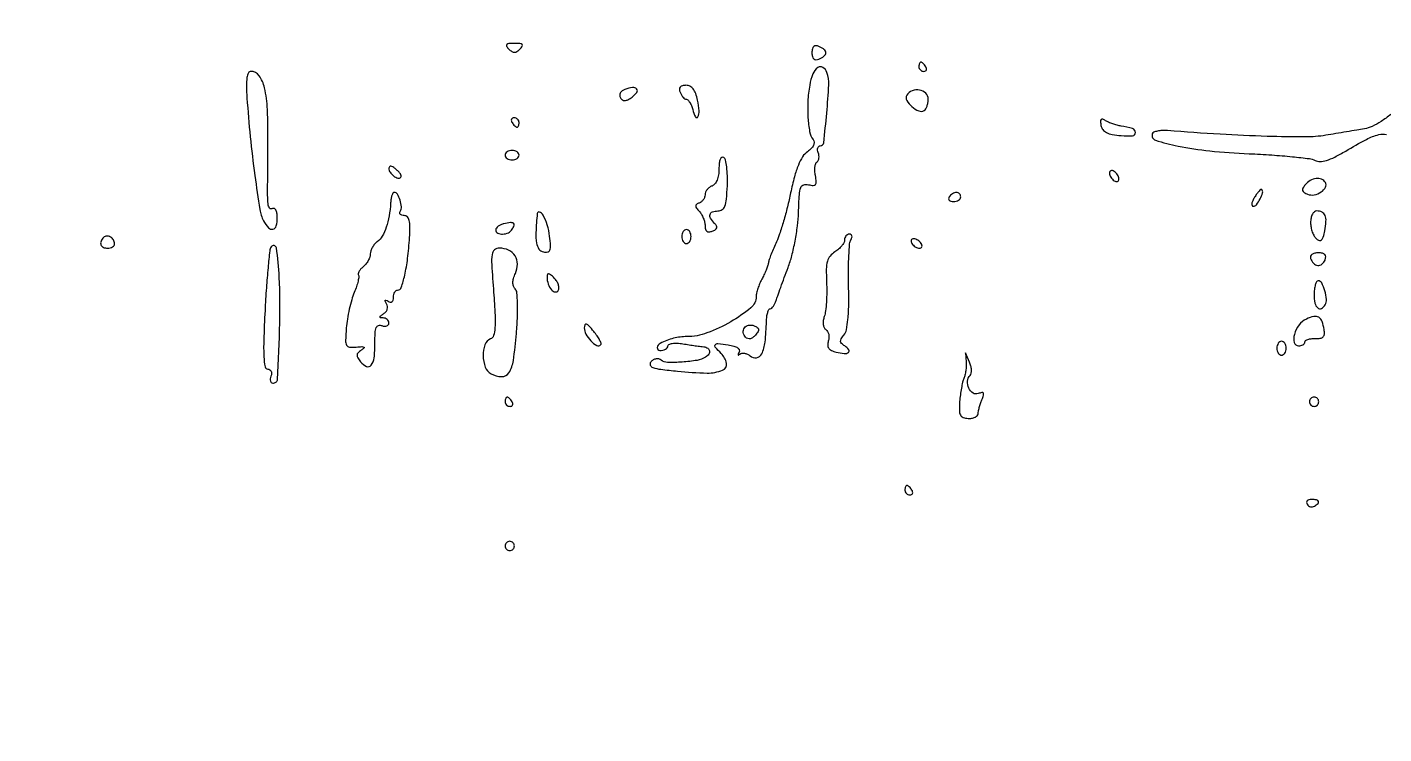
# Model space of a CAD drawing. Extents: x 0 to 4160, y 0 to 3120.
# Drawn here: x 1994.2 to 2286, y 2289.6 to 2441.5 of the extents above; entities that cross this region are included whole.
import ezdxf

# ---------------------------------------------------------------- set-up
doc = ezdxf.new("R2010")
doc.units = 0

msp = doc.modelspace()

# ---------------------------------------------------------------- linework, layer by layer
for points in [[(4159.499279, 606.274193, 0.000001), (4159.667734, 974.478125, 0.000057)], [(757.647081, 3119.740147, 0.000002), (520.492565, 3119.487217, 0.4139)], [(1964.75, 0.149832, 0.000016), (2717.930904, 0.232101, 0.000028), (3351.473438, 0.357111)], [(2287.488255, 2422.747132, -0.029661), (2285.420861, 2421.245688, -0.033456), (2283.483024, 2420.182168, -0.065871), (2281.809168, 2419.657966, -0.000871), (2280.191907, 2419.380019, -0.000361), (2278.003318, 2419.00943, -0.000357), (2275.656574, 2418.615523, -0.00046), (2273.5, 2418.257156, -0.04117), (2269.148369, 2417.901903, -0.00716), (2260.898299, 2418.026965, -0.007368), (2250.798678, 2418.47379, -0.005247), (2239.5, 2419.259673, 0.030238), (2238.328672, 2419.282494, 0.042348), (2237.290785, 2419.151421, 0.04918), (2236.510209, 2418.90263, 0.215585), (2236.192032, 2418.553676, 0.417261), (2236.891479, 2417.19684, 0.025719), (2241.7476, 2415.942346, 0.025559), (2248.539441, 2414.913971, 0.013703), (2257, 2414.305804, -0.005965), (2261.911633, 2414.029064, -0.008157), (2266.326223, 2413.655014, -0.005646), (2269.999159, 2413.24142, -0.089244), (2271.195652, 2412.869411, 0.130949), (2272.258147, 2412.632886, 0.063629), (2273.639357, 2412.867793, 0.04304), (2275.428325, 2413.585596, 0.01629), (2277.793427, 2414.8782, -0.01132), (2282.254393, 2417.374149, -0.057413), (2284.903499, 2418.410107, -0.132722), (2286.594703, 2418.400252, -0.200333)]]:
    msp.add_lwpolyline(points, format="xyb")
for points in [[(2097.8, 2436.8, 0.049631), (2098.452741, 2436.265408, 0.147822), (2099, 2436.1, 0.147822), (2099.547259, 2436.265408, 0.049631), (2100.2, 2436.8, 0.051663), (2100.686384, 2437.398813, 0.354955), (2100.65, 2437.75, 0.180052), (2100.199072, 2437.95632, 0.018208), (2099, 2438, 0.018208), (2097.800928, 2437.95632, 0.180052), (2097.35, 2437.75, 0.354955), (2097.313616, 2437.398813, 0.051663)], [(2163, 2436, 0.052744), (2163.087733, 2435.170621, 0.157005), (2163.369294, 2434.681419, 0.193133), (2163.839083, 2434.506991, 0.085294), (2164.5, 2434.638374, 0.042592), (2165.073933, 2434.916706, 0.050144), (2165.559375, 2435.275788, 0.057515), (2165.893294, 2435.657423, 0.152135), (2166, 2436, 0.152135), (2165.893294, 2436.342577, 0.057515), (2165.559375, 2436.724212, 0.050144), (2165.073933, 2437.083294, 0.042592), (2164.5, 2437.361626, 0.085294), (2163.839083, 2437.493009, 0.193133), (2163.369294, 2437.318581, 0.157005), (2163.087733, 2436.829379, 0.052744)], [(2186, 2433, 0.105053), (2186.081062, 2432.618444, 0.099167), (2186.311086, 2432.29375, 0.09642), (2186.654762, 2432.076123, 0.093332), (2187.059017, 2432, 0.108972), (2187.413961, 2432.078288, 0.182303), (2187.6254, 2432.29375, 0.161196), (2187.656512, 2432.6179, 0.082592), (2187.5, 2433, 0.029505), (2187.231006, 2433.382774, 0.035638), (2186.933975, 2433.70625, 0.038439), (2186.65171, 2433.934461, 0.151918), (2186.440983, 2434, 0.210953), (2186.272352, 2433.92554, 0.081139), (2186.129539, 2433.70625, 0.061769), (2186.032345, 2433.382849, 0.042167)], [(2041.481692, 2426.25, 0.008447), (2042.186457, 2417.945063, 0.00832), (2043.174224, 2409.62657, 0.005425), (2044.249372, 2402.298645, 0.083913), (2045.05702, 2399.893458, 0.059348), (2046.100985, 2398.399625, 0.272643), (2047.067508, 2398.090088, 0.28248), (2047.779619, 2398.784789, 0.061868), (2048, 2400.559017, 0.035659), (2047.931329, 2401.520664, 0.083483), (2047.712684, 2402.205217, 0.1651), (2047.384801, 2402.521766, 0.253782), (2047, 2402.5, -0.373699), (2046.359619, 2402.604451, -0.156398), (2046.006116, 2403.480413, -0.019884), (2045.918285, 2406.099268, -0.000707), (2045.995438, 2416.18243, 0.012069), (2045.880371, 2423.81604, 0.047534), (2045.251749, 2428.471887, 0.09608), (2044.087323, 2431.073949, 0.244306), (2042.305175, 2432, 0.290278), (2041.774436, 2431.663525, 0.074763), (2041.469141, 2430.646017, 0.04071), (2041.363848, 2428.918408, 0.011816)], [(2162.507731, 2429.045761, 0.02839), (2162.118362, 2425.539701, 0.029206), (2162.134289, 2422.045362, 0.029978), (2162.502988, 2419.060274, 0.112833), (2163.245617, 2417.340095, -0.146834), (2163.453356, 2416.754088, -0.12236), (2163.325211, 2416.103288, -0.087359), (2162.84221, 2415.41545, -0.043354), (2162.022726, 2414.728471, 0.099931), (2160.992119, 2413.645402, 0.043258), (2160.078069, 2411.867691, 0.03193), (2159.231504, 2409.352083, 0.013806), (2158.414484, 2405.911865, -0.009755), (2157.715255, 2402.8578, -0.009191), (2156.884474, 2399.771641, -0.009191), (2156.047975, 2397.064832, -0.03125), (2155.362346, 2395.351159, 0.009364), (2154.765582, 2394.030259, 0.009719), (2154.226387, 2392.70411, 0.009471), (2153.804355, 2391.539979, 0.040998), (2153.624823, 2390.827671, -0.040943), (2153.459, 2390.169451, -0.014081), (2153.115676, 2389.248377, -0.013886), (2152.678249, 2388.249394, -0.015638), (2152.201907, 2387.315741, 0.025221), (2151.741812, 2386.369584, 0.021665), (2151.35306, 2385.333175, 0.022233), (2151.082655, 2384.360191, 0.056714), (2151, 2383.633836, -0.224664), (2149.826413, 2381.153799, -0.040602), (2145.519018, 2378.171034, -0.042888), (2140.40835, 2375.77267, -0.088493), (2136.076823, 2375, 0.064319), (2133.221247, 2374.631137, 0.053606), (2130.359912, 2373.54093, 0.24744), (2129.72477, 2372.640871, 0.447175), (2130.25, 2372.031803, 0.054137), (2130.919503, 2372.09222, 0.074786), (2131.485938, 2372.297355, 0.095407), (2131.865713, 2372.608882, 0.17515), (2132, 2372.980471, -0.300705), (2132.227033, 2373.323837, -0.065024), (2132.947707, 2373.525245, -0.047414), (2133.99522, 2373.575456, -0.027481), (2135.25, 2373.447265, 0.00172), (2136.585938, 2373.240822, 0.001762), (2137.9125, 2373.045277, 0.001706), (2139.06503, 2372.883545, 0.00741), (2139.75, 2372.800128, -0.116149), (2140.575958, 2372.510158, -0.213925), (2140.959075, 2371.925919, -0.196315), (2140.792179, 2371.209203, -0.100521), (2140.107938, 2370.566709, -0.098261), (2138.298496, 2369.890414, -0.023597), (2135.099492, 2369.522181, -0.020289), (2131.911174, 2369.436563, -0.169222), (2130.574411, 2369.922995, 0.109208), (2130.056308, 2370.18403, 0.106828), (2129.472097, 2370.205248, 0.094729), (2128.875309, 2369.9769, 0.068286), (2128.324424, 2369.521591, 0.296154), (2128.21479, 2368.874741, 0.21181), (2128.76993, 2368.362333, 0.05042), (2130.479938, 2367.96702, 0.007053), (2134.090859, 2367.559706, 0.018545), (2140.436596, 2367.171274, 0.102266), (2143.788543, 2367.780443, 0.354347), (2144.600196, 2369.244814, 0.153803), (2143.5, 2371.357143, -0.016068), (2142.19221, 2372.751802, -0.3642), (2142.180653, 2373.263189, -0.255066), (2142.741267, 2373.497161, -0.010405), (2144.989796, 2373.214805, -0.030435), (2146.209307, 2372.959233, -0.081578), (2147.013148, 2372.590353, -0.155967), (2147.369659, 2372.138812, -0.223076), (2147.329471, 2371.637998, 0.018277), (2147.114651, 2371.227863, 0.214965), (2147.110703, 2371.052051, 0.473985), (2147.218169, 2371.020622, 0.033852), (2147.497665, 2371.241324, -0.147039), (2147.913268, 2371.43906, -0.082657), (2148.476915, 2371.431823, -0.070179), (2149.098797, 2371.227182, -0.05874), (2149.682157, 2370.848823, 0.216136), (2151.092186, 2370.463137, 0.246621), (2152.202038, 2371.293471, 0.085002), (2152.914601, 2373.816129, 0.019498), (2153.210804, 2378.25, -0.025387), (2153.293671, 2379.303753, -0.039831), (2153.481975, 2380.192187, -0.047244), (2153.736045, 2380.822984, -0.28039), (2154.026888, 2381, 0.182556), (2154.348249, 2381.121378, 0.055045), (2154.705762, 2381.514062, 0.047075), (2155.040866, 2382.080149, 0.036302), (2155.299013, 2382.75, -0.010902), (2155.624959, 2383.743316, -0.002013), (2156.272646, 2385.557565, -0.002159), (2157.048018, 2387.673553, -0.001966), (2157.866058, 2389.850222, 0.028256), (2158.666447, 2392.375579, 0.015716), (2159.368203, 2395.528553, 0.015593), (2159.882884, 2398.792725, 0.023215), (2160.110432, 2401.675008, -0.006638), (2160.285876, 2405.516598, -0.071993), (2160.597404, 2407.032761, -0.236779), (2161.217048, 2407.621013, -0.138424), (2162.263891, 2407.641242, 0.045684), (2163.270804, 2407.474121, 0.254396), (2163.752583, 2407.692196, 0.186455), (2163.92148, 2408.282115, 0.024768), (2163.737983, 2409.590323, -0.033721), (2163.618599, 2410.568337, -0.043112), (2163.647738, 2411.475141, -0.049122), (2163.805701, 2412.193468, -0.177479), (2164.090435, 2412.555892, 0.144675), (2164.362541, 2412.860031, 0.078219), (2164.505652, 2413.345996, 0.067022), (2164.503557, 2413.932833, 0.057311), (2164.349337, 2414.532025, -0.058994), (2164.206711, 2415.093979, -0.10442), (2164.243525, 2415.568782, -0.149405), (2164.448668, 2415.880477, -0.174771), (2164.780165, 2416, 0.381212), (2165.527828, 2416.666961, 0.00562), (2166.182707, 2423.019056, 0.010778), (2166.609606, 2429.113036, 0.096868), (2166.225218, 2431.75, 0.167309), (2165.351764, 2432.853785, 0.308987), (2164.257331, 2432.821443, 0.141335), (2163.178756, 2431.434813, 0.053276)], [(2122.786622, 2428.124629, 0.068955), (2122.163898, 2427.794451, 0.110123), (2121.765634, 2427.34602, 0.134698), (2121.642, 2426.838766, 0.131974), (2121.792956, 2426.335004, 0.100275), (2122.236195, 2425.862504, 0.171274), (2122.750573, 2425.715592, 0.112013), (2123.406787, 2425.90724, 0.031042), (2124.316175, 2426.489242, 0.073465), (2125.326447, 2427.484754, 0.364479), (2125.287366, 2428.222273, 0.244823), (2124.409249, 2428.531537, 0.052111)], [(2134.638374, 2427.5, 0.042075), (2134.915982, 2426.926054, 0.049775), (2135.272956, 2426.440625, 0.057119), (2135.651518, 2426.106493, 0.153444), (2135.990357, 2426, -0.208635), (2136.32819, 2425.852617, -0.049502), (2136.70816, 2425.351891, -0.042699), (2137.065946, 2424.638488, -0.030945), (2137.343705, 2423.79367, 0.053885), (2137.946455, 2422.208905, 0.613454), (2138.461206, 2422.209327, 0.139343), (2138.713411, 2423.502806, 0.028272), (2138.381944, 2425.840278, 0.035509), (2137.99041, 2427.263943, 0.081482), (2137.456964, 2428.235838, 0.111979), (2136.765285, 2428.798824, 0.115549), (2135.906385, 2429, 0.058323), (2135.13133, 2428.909284, 0.16035), (2134.66814, 2428.624649, 0.186416), (2134.505208, 2428.153858, 0.082936)], [(2183.406242, 2426.848296, 0.275003), (2183.387871, 2425.757299, 0.083826), (2184.478807, 2424.427824, 0.080818), (2185.978993, 2423.497518, 0.241374), (2187.147322, 2423.59105, 0.124711), (2187.474901, 2423.929497, 0.047105), (2187.749526, 2424.533396, 0.042956), (2187.936968, 2425.277409, 0.040256), (2188, 2426.059017, 0.199676), (2187.479817, 2427.30965, 0.154283), (2186.154885, 2427.993216, 0.138828), (2184.566779, 2427.824665, 0.160249)], [(2098.5, 2421, 0.029505), (2098.768994, 2420.617226, 0.035638), (2099.066025, 2420.29375, 0.038439), (2099.34829, 2420.065539, 0.151918), (2099.559017, 2420, 0.210953), (2099.727648, 2420.07446, 0.081139), (2099.870461, 2420.29375, 0.061769), (2099.967655, 2420.617151, 0.042167), (2100, 2421, 0.105053), (2099.918938, 2421.381556, 0.099167), (2099.688914, 2421.70625, 0.09642), (2099.345238, 2421.923877, 0.093332), (2098.940983, 2422, 0.108972), (2098.586039, 2421.921712, 0.182303), (2098.3746, 2421.70625, 0.161196), (2098.343488, 2421.3821, 0.082592)], [(2225.162185, 2420.36843, 0.117339), (2225.561815, 2419.476152, 0.11303), (2226.32512, 2418.844891, 0.072919), (2227.576453, 2418.429784, 0.023885), (2229.508317, 2418.183174, 0.038468), (2231.947291, 2418.177546, 0.396683), (2232.567701, 2418.855756, 0.325823), (2231.944753, 2419.684938, 0.035596), (2229.478615, 2420.250315, -0.025972), (2228.622618, 2420.429308, -0.018539), (2227.685792, 2420.714122, -0.018788), (2226.81071, 2421.05332, -0.037583), (2226.153868, 2421.39736, 0.052229), (2225.535158, 2421.698721, 0.296433), (2225.195118, 2421.62001, 0.211252), (2225.052493, 2421.229997, 0.03043)], [(2097, 2414, 0.148195), (2097.115568, 2413.618646, 0.098894), (2097.440625, 2413.29375, 0.082425), (2097.926543, 2413.074694, 0.064853), (2098.5, 2413, 0.064853), (2099.073457, 2413.074694, 0.082425), (2099.559375, 2413.29375, 0.098894), (2099.884432, 2413.618646, 0.148195), (2100, 2414, 0.148195), (2099.884432, 2414.381354, 0.098894), (2099.559375, 2414.70625, 0.082425), (2099.073457, 2414.925306, 0.064853), (2098.5, 2415, 0.064853), (2097.926543, 2414.925306, 0.082425), (2097.440625, 2414.70625, 0.098894), (2097.115568, 2414.381354, 0.148195)], [(2143, 2411.027632, -0.040718), (2142.89546, 2409.746043, -0.05646), (2142.582093, 2408.637865, -0.068122), (2142.102445, 2407.808655, -0.136829), (2141.5, 2407.361626, 0.069986), (2140.926542, 2407.043748, 0.06329), (2140.440625, 2406.570388, 0.066796), (2140.111706, 2406.020024, 0.10167), (2140, 2405.476345, -0.086753), (2139.906484, 2404.941422, -0.067419), (2139.632812, 2404.416749, -0.067112), (2139.227816, 2403.981525, -0.08417), (2138.75, 2403.708333, 0.062037), (2138.178067, 2403.413944, 0.247772), (2138, 2403.076667, 0.164145), (2138.149887, 2402.6324, 0.026382), (2138.75, 2401.925, -0.055851), (2139.228694, 2401.288325, -0.037294), (2139.632812, 2400.469688, -0.037428), (2139.908884, 2399.605405, -0.058657), (2140, 2398.831385, 0.062703), (2140.094174, 2398.083379, 0.1717), (2140.386522, 2397.647285, 0.182012), (2140.874514, 2397.506927, 0.07172), (2141.567217, 2397.664167, 0.050236), (2142.234261, 2398.000318, 0.180027), (2142.517308, 2398.374685, 0.205389), (2142.467629, 2398.808547, 0.06666), (2142.067217, 2399.332783, -0.056223), (2141.202929, 2400.41685, -0.20889), (2141.076267, 2401.261299, -0.254507), (2141.603843, 2401.814819, -0.077897), (2142.785254, 2402, 0.154574), (2143.689284, 2402.286321, 0.151799), (2144.271533, 2403.04268, 0.066662), (2144.609129, 2404.540899, 0.011671), (2144.797863, 2407.43319, 0.01779), (2144.811145, 2409.559911, 0.024893), (2144.660979, 2411.454217, 0.023013), (2144.395917, 2412.954235, 0.201748), (2144.012609, 2413.492207, 0.291421), (2143.612278, 2413.486778, 0.151202), (2143.281289, 2413.085716, 0.070407), (2143.065924, 2412.239654, 0.027176)], [(2072, 2411.181462, 0.149534), (2072.266453, 2410.310438, 0.084765), (2073.035287, 2409.506143, 0.097357), (2073.934546, 2409.077607, 0.264952), (2074.590697, 2409.257364, 0.274667), (2074.658254, 2409.52273, 0.066988), (2074.466178, 2409.952146, 0.05004), (2074.075014, 2410.46205, 0.030935), (2073.524166, 2410.979944, 0.030483), (2072.879936, 2411.451416, 0.110288), (2072.405689, 2411.625144, 0.256649), (2072.121034, 2411.514408, 0.176123)], [(2227, 2410.118034, 0.085235), (2227.073533, 2409.689814, 0.053414), (2227.29375, 2409.230237, 0.051777), (2227.617474, 2408.810561, 0.064269), (2228, 2408.5, 0.076764), (2228.382383, 2408.338175, 0.154201), (2228.70625, 2408.357263, 0.186277), (2228.920761, 2408.550471, 0.117858), (2229, 2408.881966, 0.085235), (2228.926467, 2409.310186, 0.053414), (2228.70625, 2409.769763, 0.051777), (2228.382526, 2410.189439, 0.064269), (2228, 2410.5, 0.076764), (2227.617617, 2410.661825, 0.154201), (2227.29375, 2410.642737, 0.186277), (2227.079239, 2410.449529, 0.117858)], [(2269.096921, 2407.616783, 0.045263), (2268.602937, 2406.898219, 0.191483), (2268.534769, 2406.390296, 0.195137), (2268.833928, 2405.98034, 0.047173), (2269.601225, 2405.59953, 0.139128), (2271.02928, 2405.470763, 0.098924), (2272.527872, 2406.075866, 0.124142), (2273.459534, 2407.090472, 0.268529), (2273.429973, 2408.113307, 0.162098), (2272.611833, 2408.796594, 0.122739), (2271.444265, 2408.949434, 0.103364), (2270.175023, 2408.528695, 0.088224)], [(2072.372724, 2403.75, -0.027851), (2072.053498, 2400.916655, -0.040483), (2071.434375, 2398.479827, -0.047825), (2070.572739, 2396.577548, -0.104489), (2069.511681, 2395.389757, 0.057486), (2068.933307, 2394.852762, 0.046423), (2068.444056, 2394.159938, 0.048069), (2068.110235, 2393.424326, 0.082674), (2068, 2392.762202, -0.081375), (2067.889735, 2392.089174, -0.044124), (2067.552276, 2391.319022, -0.042462), (2067.05905, 2390.576023, -0.051837), (2066.475834, 2389.979944, 0.032804), (2065.927037, 2389.460103, 0.052726), (2065.541718, 2388.94425, 0.071447), (2065.360352, 2388.507437, 0.265028), (2065.436183, 2388.230483, -0.23618), (2065.555521, 2387.872216, -0.02202), (2065.377794, 2386.929575, -0.024599), (2065.044273, 2385.767862, -0.016756), (2064.557027, 2384.482243, 0.02912), (2064.008991, 2382.920837, 0.014656), (2063.492098, 2380.896705, 0.014502), (2063.07867, 2378.766656, 0.02084), (2062.846678, 2376.859259, 0.01041), (2062.688267, 2374.156304, 0.130915), (2062.912077, 2373.167662, 0.255124), (2063.54705, 2372.744141, 0.047411), (2065, 2372.753026, -0.010694), (2066.214523, 2372.849761, -0.156889), (2066.624689, 2372.743653, -0.500249), (2066.642597, 2372.516613, -0.037162), (2066.064302, 2372.079241, 0.050455), (2065.374725, 2371.528345, 0.187427), (2065.149362, 2371.030864, 0.155872), (2065.300187, 2370.450981, 0.032264), (2065.927609, 2369.587226, 0.110815), (2067.213531, 2368.594678, 0.349569), (2068.201843, 2368.832314, 0.140177), (2068.835476, 2370.4018, 0.026299), (2069, 2373.527632, -0.012864), (2069.058469, 2375.799872, -0.080543), (2069.302408, 2376.932186, -0.224415), (2069.777305, 2377.380266, -0.171977), (2070.5, 2377.361626, 0.06502), (2071.073899, 2377.22328, 0.112257), (2071.559375, 2377.280284, 0.151946), (2071.878743, 2377.519085, 0.158089), (2072, 2377.893011, 0.111743), (2071.904158, 2378.316506, 0.098832), (2071.632812, 2378.67932, 0.093257), (2071.227304, 2378.925516, 0.087074), (2070.75, 2379.015313, -0.039658), (2070.218405, 2379.064103, -0.406169), (2070.100379, 2379.226533, -0.201371), (2070.249272, 2379.474541, -0.017021), (2070.878115, 2379.903509, 0.082704), (2071.368244, 2380.341817, 0.101503), (2071.64788, 2380.887162, 0.106732), (2071.682605, 2381.476658, 0.100273), (2071.473607, 2382.042705, -0.021481), (2071.172708, 2382.579858, -0.271346), (2071.186589, 2382.802485, -0.369426), (2071.368665, 2382.853042, -0.029176), (2071.845492, 2382.595492, 0.099174), (2072.307968, 2382.42359, 0.20018), (2072.679285, 2382.513263, 0.168066), (2072.920525, 2382.861625, 0.068269), (2073, 2383.440983, -0.054912), (2073.065696, 2384.037373, -0.074539), (2073.26041, 2384.542039, -0.094061), (2073.548262, 2384.880615, -0.171303), (2073.886501, 2385, 0.321959), (2074.669424, 2385.562439, 0.025277), (2075.405631, 2388.178365, 0.025814), (2076.030693, 2391.772772, 0.013916), (2076.447059, 2396.25, 0.013839), (2076.534573, 2398.600031, 0.060759), (2076.379918, 2399.977278, 0.132797), (2075.978147, 2400.717559, 0.205185), (2075.318865, 2401, -0.065085), (2074.809767, 2401.066551, -0.137126), (2074.469219, 2401.267241, -0.191355), (2074.347891, 2401.564449, -0.14169), (2074.444227, 2401.909758, 0.159918), (2074.682565, 2402.898997, 0.056881), (2074.398148, 2404.343845, 0.058179), (2073.824369, 2405.614238, 0.263438), (2073.143011, 2406, 0.266704), (2072.886456, 2405.852672, 0.049642), (2072.651497, 2405.339063, 0.041458), (2072.468201, 2404.612047, 0.026906)], [(2192.5, 2405, 0.139169), (2192.392057, 2404.620352, 0.191142), (2192.521475, 2404.29375, 0.138808), (2192.889346, 2404.073267, 0.066118), (2193.440983, 2404, 0.062283), (2194.037096, 2404.074545, 0.080552), (2194.542039, 2404.29375, 0.097988), (2194.879982, 2404.618621, 0.153634), (2195, 2405, 0.092995), (2194.928382, 2405.381732, 0.096318), (2194.723586, 2405.70625, 0.099231), (2194.418051, 2405.923444, 0.105429), (2194.059017, 2406, 0.089642), (2193.653442, 2405.926698, 0.053229), (2193.2129, 2405.70625, 0.051032), (2192.806203, 2405.382515, 0.06081)], [(2258.203671, 2404.954522, 0.03178), (2257.798919, 2404.204218, 0.067431), (2257.60642, 2403.574141, 0.130593), (2257.646578, 2403.165116, 0.31296), (2257.884537, 2403, 0.232774), (2258.588155, 2403.346334, 0.045225), (2259.369065, 2404.576536, 0.045201), (2259.908421, 2405.908034, 0.276739), (2259.735684, 2406.59765, 0.38572), (2259.544586, 2406.607045, 0.033321), (2259.157205, 2406.243431, 0.030493), (2258.69411, 2405.681702, 0.01756)], [(2103.912109, 2401.45, 0.010751), (2103.624237, 2397.388134, 0.053058), (2103.754241, 2395.100313, 0.116075), (2104.289094, 2393.813425, 0.191025), (2105.269064, 2393.187668, 0.097106), (2106.159515, 2393.190183, 0.256661), (2106.631319, 2393.586697, 0.109796), (2106.773124, 2394.520546, 0.013846), (2106.576827, 2396.565241, 0.042851), (2106.064023, 2398.982407, 0.051218), (2105.164114, 2401.12853, 0.183303), (2104.415848, 2401.770153, 0.490719)], [(2270.25, 2399.518704, 0.045066), (2270.342694, 2398.492375, 0.040507), (2270.618416, 2397.46053, 0.042814), (2271.023, 2396.572876, 0.091463), (2271.504184, 2395.996528, 0.103644), (2272.125895, 2395.667964, 0.268339), (2272.600105, 2395.786379, 0.130736), (2272.970737, 2396.402214, 0.023226), (2273.287213, 2397.722127, 0.029506), (2273.556218, 2399.781512, 0.113845), (2273.357376, 2401.047251, 0.188715), (2272.699919, 2401.745135, 0.110996), (2271.565983, 2402, 0.179344), (2271.058994, 2401.812106, 0.093604), (2270.63259, 2401.278623, 0.072143), (2270.346007, 2400.477657, 0.049933)], [(2096.75, 2399.242607, 0.047652), (2096.080476, 2399.025109, 0.058924), (2095.514062, 2398.695484, 0.070212), (2095.128234, 2398.310002, 0.16283), (2095, 2397.926676, 0.283255), (2095.41365, 2397.255087, 0.127223), (2096.467099, 2397.026571, 0.099294), (2097.708512, 2397.326965, 0.146502), (2098.541119, 2398.066531, 0.059395), (2098.933353, 2398.910783, 0.338635), (2098.780178, 2399.348315, 0.179926), (2098.15599, 2399.491156, 0.021952)], [(2010.63948, 2396.306147, 0.094876), (2010.086489, 2395.491235, 0.1934), (2010.067517, 2394.730754, 0.202875), (2010.575357, 2394.193711, 0.103624), (2011.5, 2394, 0.06085), (2012.073598, 2394.070066, 0.079459), (2012.559375, 2394.276414, 0.097386), (2012.8846, 2394.582093, 0.156819), (2013, 2394.940983, 0.139398), (2012.764316, 2395.769921, 0.123736), (2012.119339, 2396.396031, 0.139481), (2011.316568, 2396.598585, 0.191124)], [(2135, 2396.5, 0.064853), (2135.074694, 2395.926543, 0.082425), (2135.29375, 2395.440625, 0.098894), (2135.618646, 2395.115568, 0.148195), (2136, 2395, 0.148195), (2136.381354, 2395.115568, 0.098894), (2136.70625, 2395.440625, 0.082425), (2136.925306, 2395.926543, 0.064853), (2137, 2396.5, 0.064853), (2136.925306, 2397.073457, 0.082425), (2136.70625, 2397.559375, 0.098894), (2136.381354, 2397.884432, 0.148195), (2136, 2398, 0.148195), (2135.618646, 2397.884432, 0.098894), (2135.29375, 2397.559375, 0.082425), (2135.074694, 2397.073457, 0.064853)], [(2170, 2395.740547, -0.123608), (2169.855947, 2395.16675, -0.046974), (2169.396342, 2394.474067, -0.042884), (2168.73127, 2393.781865, -0.040377), (2167.944994, 2393.197721, 0.080314), (2166.905949, 2392.289104, 0.105414), (2166.323332, 2391.17525, 0.064903), (2166.086959, 2389.524832, 0.01494), (2166.135565, 2386.707174, -0.014213), (2166.175826, 2384.554745, -0.014015), (2166.0942, 2382.393391, -0.01402), (2165.916672, 2380.5066, -0.050984), (2165.649894, 2379.334157, 0.046817), (2165.434886, 2378.424266, 0.06544), (2165.428387, 2377.589451, 0.080238), (2165.622669, 2376.921471, 0.144506), (2166, 2376.5, -0.128832), (2166.370863, 2376.110561, -0.074961), (2166.596645, 2375.501639, -0.066601), (2166.649382, 2374.774774, -0.061766), (2166.512634, 2374.039808, 0.079989), (2166.385602, 2373.185963, 0.150992), (2166.597141, 2372.52934, 0.12729), (2167.178363, 2372.033596, 0.049339), (2168.178287, 2371.663628, 0.038407), (2169.897326, 2371.352588, 0.181506), (2170.849591, 2371.60273, 0.432844), (2170.930854, 2372.1886, 0.084716), (2170.035342, 2372.978158, -0.054284), (2169.379914, 2373.488981, -0.184418), (2169.155268, 2373.97171, -0.156021), (2169.292545, 2374.535785, -0.036129), (2169.867746, 2375.340644, 0.124211), (2170.409175, 2376.47429, 0.025356), (2170.738901, 2378.6903, 0.021164), (2170.905283, 2381.729729, 0.009502), (2170.878732, 2385.729661, -0.007963), (2170.844779, 2389.223768, -0.010973), (2170.933129, 2392.361159, -0.007819), (2171.104249, 2394.960506, -0.118601), (2171.384305, 2395.812801, 0.066625), (2171.587569, 2396.267331, 0.139622), (2171.591415, 2396.65126, 0.191016), (2171.401566, 2396.903647, 0.137964), (2171.059017, 2397, 0.118178), (2170.655085, 2396.903176, 0.100614), (2170.311086, 2396.630036, 0.092533), (2170.080114, 2396.221555, 0.082708)], [(2184.5, 2395, 0.064269), (2184.810561, 2394.617474, 0.051777), (2185.230237, 2394.29375, 0.053414), (2185.689814, 2394.073533, 0.085235), (2186.118034, 2394, 0.117858), (2186.449529, 2394.079239, 0.186277), (2186.642737, 2394.29375, 0.154201), (2186.661825, 2394.617617, 0.076764), (2186.5, 2395, 0.064269), (2186.189439, 2395.382526, 0.051777), (2185.769763, 2395.70625, 0.053414), (2185.310186, 2395.926467, 0.085235), (2184.881966, 2396, 0.117858), (2184.550471, 2395.920761, 0.186277), (2184.357263, 2395.70625, 0.154201), (2184.338175, 2395.382383, 0.076764)], [(2046.684644, 2394.29876, 0.111058), (2046.387213, 2393.437064, 0.003684), (2046.00931, 2389.809003, 0.006847), (2045.651509, 2385.4937, 0.004695), (2045.358631, 2380.58882, 0.004229), (2045.09371, 2374.253407, 0.020463), (2045.121031, 2370.652219, 0.03196), (2045.363055, 2368.508157, 0.363469), (2045.969743, 2368, -0.134259), (2046.402301, 2367.881718, -0.155648), (2046.685332, 2367.564264, -0.124758), (2046.769067, 2367.079604, -0.072441), (2046.638374, 2366.5, 0.055937), (2046.488865, 2365.925634, 0.100118), (2046.516384, 2365.440625, 0.147206), (2046.710807, 2365.122486, 0.184534), (2047.031385, 2365, 0.075137), (2047.404818, 2365.056436, 0.084526), (2047.728522, 2365.220313, 0.094319), (2047.953319, 2365.463839, 0.125189), (2048.044436, 2365.75, 0.009209), (2048.541006, 2377.925574, 0.017487), (2048.417182, 2387.733052, 0.024349), (2047.805489, 2394.066529, 0.700054)], [(2094.524556, 2384.51385, -0.005707), (2094.838876, 2379.564251, -0.029381), (2094.820361, 2376.817712, -0.057345), (2094.527857, 2375.210736, -0.231079), (2093.867881, 2374.500595, 0.218982), (2092.663596, 2373.263177, 0.088772), (2092.271327, 2370.886742, 0.085499), (2092.726568, 2368.441588, 0.183195), (2093.968842, 2367.016676, 0.116065), (2096.278774, 2366.40144, 0.265535), (2097.814946, 2367.220591, 0.105819), (2098.783621, 2369.866357, 0.014788), (2099.430282, 2375.692699, 0.00952), (2099.654984, 2379.316781, 0.018291), (2099.673339, 2382.227397, 0.017242), (2099.530059, 2384.437074, 0.173244), (2099.140592, 2385.259408, -0.11819), (2098.785665, 2385.838166, -0.08519), (2098.6759, 2386.590643, -0.065562), (2098.820897, 2387.512213, -0.035147), (2099.224353, 2388.593055, 0.107807), (2099.653641, 2390.580396, 0.142095), (2099.136152, 2392.35104, 0.142916), (2097.754868, 2393.563117, 0.109519), (2095.784231, 2394, 0.178389), (2094.728834, 2393.611082, 0.185239), (2094.198742, 2392.636926, 0.048192), (2094.121081, 2390.462985, 0.003558)], [(2270.229167, 2391.8125, 0.108471), (2270.856599, 2390.760657, 0.17771), (2271.773131, 2390.300722, 0.199197), (2272.691492, 2390.564692, 0.133599), (2273.345408, 2391.457736, 0.081514), (2273.489558, 2392.155439, 0.202481), (2273.310175, 2392.634203, 0.158084), (2272.79447, 2392.915382, 0.046434), (2271.885282, 2393, 0.056567), (2271.123363, 2392.913525, 0.099336), (2270.547474, 2392.653547, 0.142315), (2270.243126, 2392.266215, 0.178101)], [(2106.015313, 2387.821429, 0.074426), (2106.262432, 2386.291751, 0.096272), (2106.943519, 2385.047089, 0.182087), (2107.752266, 2384.586263, 0.302478), (2108.438758, 2384.900908, 0.145086), (2108.586172, 2385.443219, 0.073389), (2108.465839, 2386.147331, 0.063125), (2108.110632, 2386.898205, 0.054417), (2107.563758, 2387.579099, 0.017336), (2106.783925, 2388.306653, 0.141132), (2106.346124, 2388.51044, 0.368477), (2106.096941, 2388.357376, 0.081546)], [(2271, 2384, 0.050917), (2271.182806, 2382.209534, 0.158783), (2271.77578, 2381.170101, 0.31304), (2272.570565, 2381.065647, 0.136117), (2273.392745, 2381.826459, 0.164061), (2273.664503, 2382.995799, 0.046782), (2273.306981, 2384.851059, 0.046083), (2272.64313, 2386.532762, 0.282884), (2271.883369, 2387, 0.273371), (2271.542925, 2386.798831, 0.05431), (2271.25949, 2386.11875, 0.043758), (2271.064116, 2385.149476, 0.027867)], [(2269.345512, 2378.778014, 0.125202), (2267.777217, 2377.50185, 0.088076), (2266.756815, 2375.457395, 0.132902), (2266.716943, 2373.722412, 0.345185), (2267.638672, 2373, 0.059018), (2268.159302, 2373.061668, 0.078008), (2268.60011, 2373.243637, 0.096509), (2268.895381, 2373.51304, 0.161059), (2269, 2373.829401, -0.245069), (2269.162762, 2374.141531, -0.072054), (2269.660937, 2374.391841, -0.054262), (2270.388154, 2374.549378, -0.035062), (2271.25, 2374.579401, 0.045018), (2272.334789, 2374.6388, 0.161843), (2272.946004, 2374.945886, 0.180677), (2273.212867, 2375.532695, 0.058713), (2273.166426, 2376.5, 0.044717), (2272.703723, 2378.277633, 0.174016), (2271.992497, 2379.141841, 0.19029), (2270.938817, 2379.313542, 0.054905)], [(2114.033269, 2376.872445, 0.135046), (2114.372605, 2375.532492, 0.062402), (2115.456501, 2374.080166, 0.071144), (2116.706866, 2373.103796, 0.338707), (2117.54917, 2373.215837, 0.287192), (2117.626378, 2373.551525, 0.035679), (2117.317815, 2374.272104, 0.033308), (2116.785239, 2375.15554, 0.021331), (2116.058273, 2376.108337, 0.012368), (2115.028841, 2377.284076, 0.117054), (2114.47771, 2377.656182, 0.409704), (2114.162754, 2377.516712, 0.089185)], [(2150.867905, 2375.340835, -0.055976), (2150.305091, 2374.799186, -0.109913), (2149.744405, 2374.538333, -0.137771), (2149.212491, 2374.568851, -0.114058), (2148.729514, 2374.870486, -0.158468), (2148.220663, 2375.869566, -0.201166), (2148.464749, 2376.865781, -0.186541), (2149.37264, 2377.440868, -0.141484), (2150.557548, 2377.339543, -0.05414), (2151.247554, 2376.985056, -0.211572), (2151.500628, 2376.59113, -0.176891), (2151.400646, 2376.087858, -0.036629)], [(2263, 2372.5, 0.064853), (2263.074694, 2371.926543, 0.082425), (2263.29375, 2371.440625, 0.098894), (2263.618646, 2371.115568, 0.148195), (2264, 2371, 0.148195), (2264.381354, 2371.115568, 0.098894), (2264.70625, 2371.440625, 0.082425), (2264.925306, 2371.926543, 0.064853), (2265, 2372.5, 0.064853), (2264.925306, 2373.073457, 0.082425), (2264.70625, 2373.559375, 0.098894), (2264.381354, 2373.884432, 0.148195), (2264, 2374, 0.148195), (2263.618646, 2373.884432, 0.098894), (2263.29375, 2373.559375, 0.082425), (2263.074694, 2373.073457, 0.064853)], [(2196.170113, 2369.5, -0.030854), (2196.176096, 2368.624575, -0.021879), (2196.079374, 2367.646875, -0.022182), (2195.903876, 2366.717894, -0.042925), (2195.668466, 2366, 0.043143), (2195.404492, 2365.193818, 0.012682), (2195.139458, 2363.918101, 0.012633), (2194.913078, 2362.461772, 0.013257), (2194.764779, 2361.019068, 0.020896), (2194.70062, 2359.140116, 0.115382), (2194.937075, 2358.162891, 0.188042), (2195.518625, 2357.640457, 0.075254), (2196.583333, 2357.413598, 0.051105), (2197.384027, 2357.447579, 0.071844), (2198.068657, 2357.650375, 0.092798), (2198.536904, 2357.982182, 0.183584), (2198.714224, 2358.39453, -0.042518), (2198.785625, 2358.9494, -0.01441), (2198.980672, 2359.740328, -0.014212), (2199.247542, 2360.606047, -0.015864), (2199.554499, 2361.423609, 0.021653), (2199.908807, 2362.40154, 0.213035), (2199.859504, 2362.8265, 0.320256), (2199.539281, 2362.967827, 0.040564), (2198.772145, 2362.742805, -0.239293), (2197.637683, 2362.860465, -0.144453), (2196.735931, 2363.907942, -0.123346), (2196.464077, 2365.415565, -0.171344), (2197.002132, 2366.665672, 0.140063), (2197.235773, 2367.128467, 0.05611), (2197.290929, 2367.842416, 0.049684), (2197.178705, 2368.673089, 0.044217), (2196.902886, 2369.5), (2196.032852, 2371.5)], [(2097, 2361, 0.105053), (2097.081062, 2360.618444, 0.099167), (2097.311086, 2360.29375, 0.09642), (2097.654762, 2360.076123, 0.093332), (2098.059017, 2360, 0.108972), (2098.413961, 2360.078288, 0.182303), (2098.6254, 2360.29375, 0.161196), (2098.656512, 2360.6179, 0.082592), (2098.5, 2361, 0.029505), (2098.231006, 2361.382774, 0.035638), (2097.933975, 2361.70625, 0.038439), (2097.65171, 2361.934461, 0.151918), (2097.440983, 2362, 0.210953), (2097.272352, 2361.92554, 0.081139), (2097.129539, 2361.70625, 0.061769), (2097.032345, 2361.382849, 0.042167)], [(2270, 2361, 0.099038), (2270.076342, 2360.618362, 0.097945), (2270.29375, 2360.29375, 0.097945), (2270.618362, 2360.076342, 0.099038), (2271, 2360, 0.099038), (2271.381638, 2360.076342, 0.097945), (2271.70625, 2360.29375, 0.097945), (2271.923658, 2360.618362, 0.099038), (2272, 2361, 0.099038), (2271.923658, 2361.381638, 0.097945), (2271.70625, 2361.70625, 0.097945), (2271.381638, 2361.923658, 0.099038), (2271, 2362, 0.099038), (2270.618362, 2361.923658, 0.097945), (2270.29375, 2361.70625, 0.097945), (2270.076342, 2361.381638, 0.099038)], [(2183, 2342, 0.105053), (2183.081062, 2341.618444, 0.099167), (2183.311086, 2341.29375, 0.09642), (2183.654762, 2341.076123, 0.093332), (2184.059017, 2341, 0.108972), (2184.413961, 2341.078288, 0.182303), (2184.6254, 2341.29375, 0.161196), (2184.656512, 2341.6179, 0.082592), (2184.5, 2342, 0.029505), (2184.231006, 2342.382774, 0.035638), (2183.933975, 2342.70625, 0.038439), (2183.65171, 2342.934461, 0.151918), (2183.440983, 2343, 0.210953), (2183.272352, 2342.92554, 0.081139), (2183.129539, 2342.70625, 0.061769), (2183.032345, 2342.382849, 0.042167)], [(2269.510081, 2338.983688, 0.090427), (2269.820631, 2338.639411, 0.095498), (2270.22714, 2338.434921, 0.099685), (2270.665803, 2338.401101, 0.108373), (2271.069098, 2338.542705, 0.050477), (2271.838655, 2339.13314, 0.315493), (2271.933879, 2339.592818, 0.25701), (2271.519563, 2339.914842, 0.039415), (2270.440983, 2340, 0.067432), (2269.890269, 2339.925389, 0.140899), (2269.524436, 2339.701458, 0.190788), (2269.397824, 2339.36964, 0.136093)], [(2097, 2330, 0.099038), (2097.076342, 2329.618362, 0.097945), (2097.29375, 2329.29375, 0.097945), (2097.618362, 2329.076342, 0.099038), (2098, 2329, 0.099038), (2098.381638, 2329.076342, 0.097945), (2098.70625, 2329.29375, 0.097945), (2098.923658, 2329.618362, 0.099038), (2099, 2330, 0.099038), (2098.923658, 2330.381638, 0.097945), (2098.70625, 2330.70625, 0.097945), (2098.381638, 2330.923658, 0.099038), (2098, 2331, 0.099038), (2097.618362, 2330.923658, 0.097945), (2097.29375, 2330.70625, 0.097945), (2097.076342, 2330.381638, 0.099038)]]:
    msp.add_lwpolyline(points, format="xyb", close=True)

doc.saveas('drawing.dxf')
